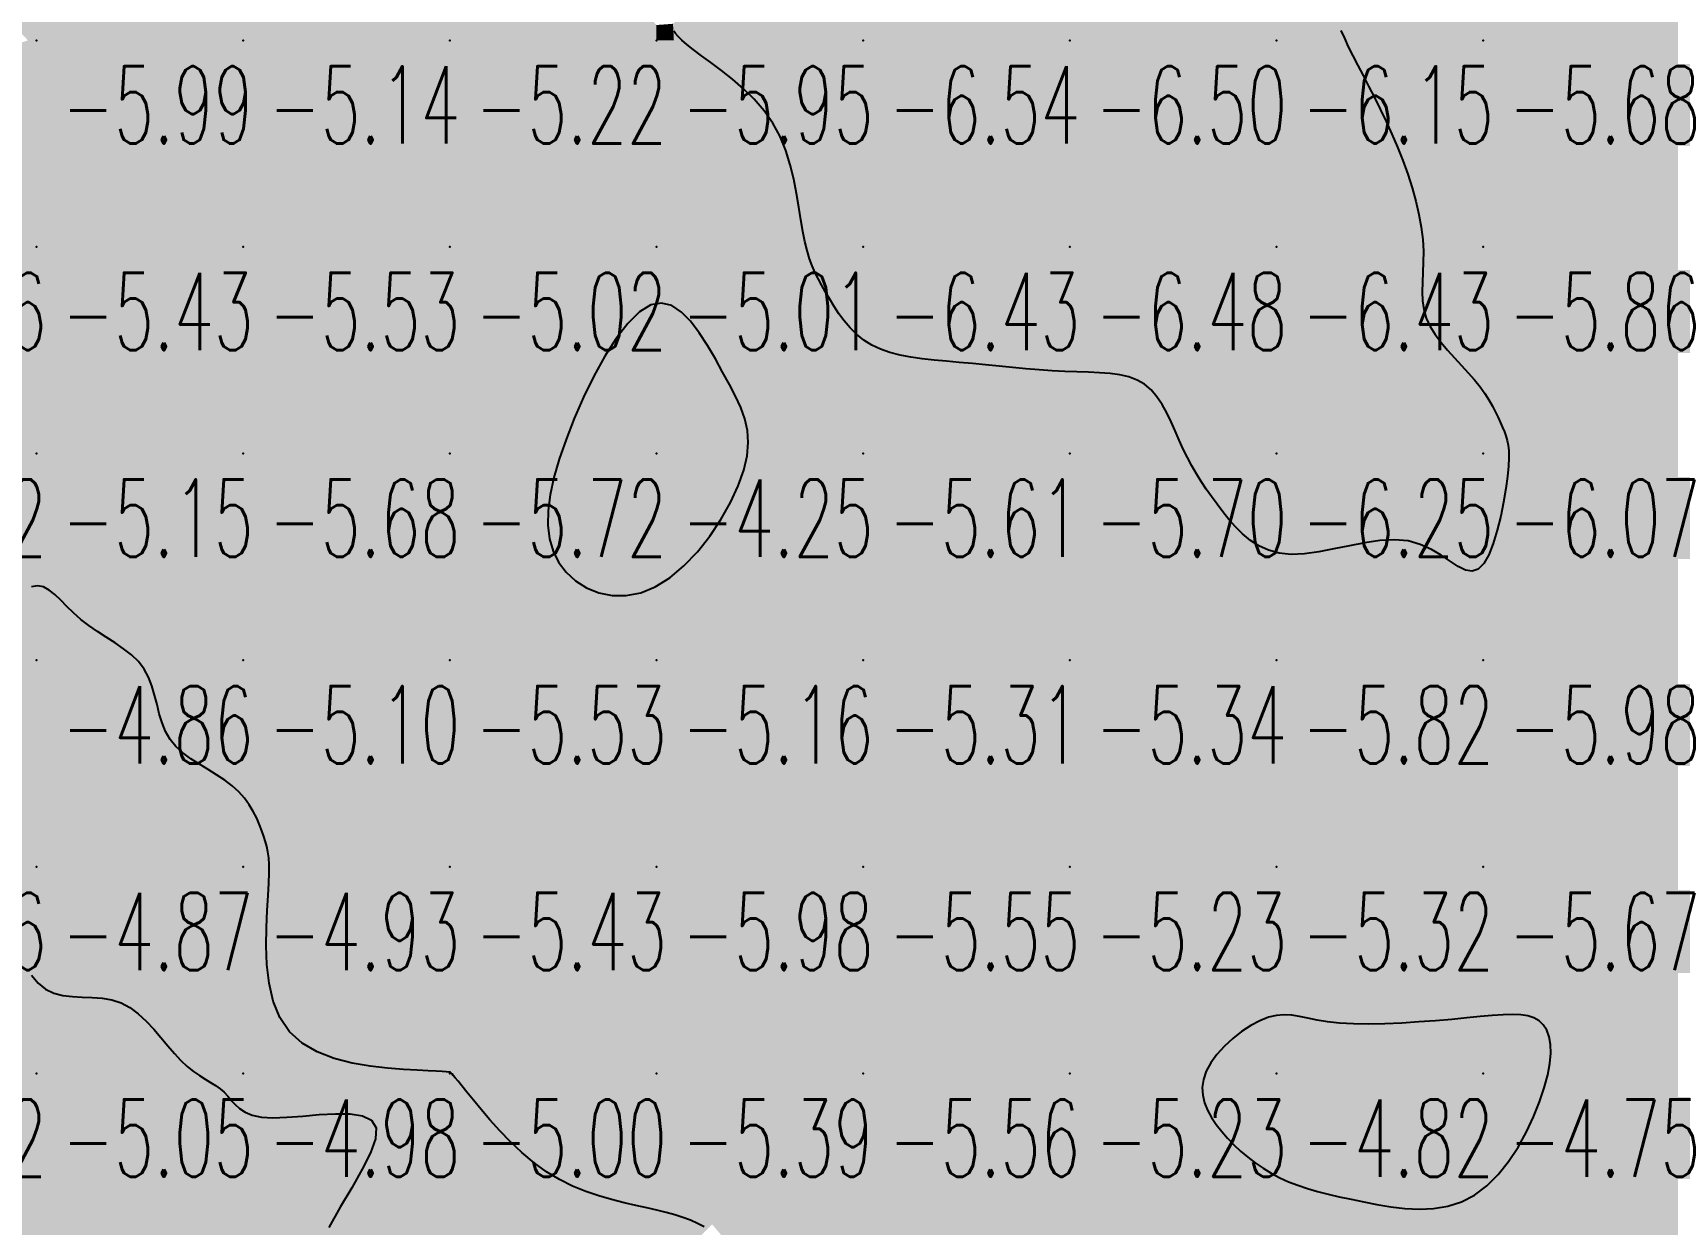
# Model space of a CAD drawing. Header units: millimetres. Extents: x 88261 to 90953, y 390274 to 392322.
# Drawn here: x 90190.1 to 90269.2, y 390659.9 to 390717.6 of the extents above; entities that cross this region are included whole.
import ezdxf
from ezdxf.enums import TextEntityAlignment as Align

# ---------------------------------------------------------------- set-up
doc = ezdxf.new("R2010")
doc.units = ezdxf.units.MM
doc.header["$LTSCALE"] = 25
for name, color, linetype in [('CN_03_00', 7, 'Continuous'), ('CN_04_00', 242, 'Continuous'), ('COTEAlt', 7, 'Continuous'), ('TN_COLORIAGE', 7, 'Continuous')]:
    doc.layers.add(name, color=color, linetype=linetype)
doc.styles.add('Simplex 1.0', font='Simplex.shx', dxfattribs={"width": 0.99, "height": 2.5})
doc.styles.get("Standard").update_dxf_attribs({"font": 'times.ttf'})

# ---------------------------------------------------------------- blocks, each defined once
blk = doc.blocks.new('COTE')
at = {"color": 0}
blk.add_point((0, 0), dxfattribs=at)
at = {"layer": 'COTEAlt'}
blk.add_attdef('ALT', text='', height=3.75, dxfattribs=at).set_placement((1.25, -1.25), align=Align.TOP_LEFT)

msp = doc.modelspace()

# ---------------------------------------------------------------- linework, layer by layer
at = {"layer": 'CN_03_00', "elevation": -6, "flags": 128}
msp.add_lwpolyline([(90253.366, 390717.72), (90253.535, 390717.339), (90253.724, 390716.931), (90253.94, 390716.494), (90254.179, 390716.029), (90254.436, 390715.536), (90254.707, 390715.018), (90254.988, 390714.474), (90255.272, 390713.906), (90255.557, 390713.315), (90255.836, 390712.701), (90256.105, 390712.066), (90256.36, 390711.417), (90256.596, 390710.76), (90256.808, 390710.102), (90256.991, 390709.45), (90257.142, 390708.811), (90257.256, 390708.192), (90257.327, 390707.6), (90257.354, 390707.04), (90257.35, 390706.51), (90257.329, 390706.008), (90257.306, 390705.53), (90257.296, 390705.074), (90257.313, 390704.635), (90257.373, 390704.212), (90257.491, 390703.8), (90257.676, 390703.397), (90257.92, 390703.002), (90258.209, 390702.616), (90258.528, 390702.239), (90258.864, 390701.87), (90259.202, 390701.509), (90259.529, 390701.156), (90259.831, 390700.812), (90260.097, 390700.476), (90260.327, 390700.15), (90260.526, 390699.836), (90260.698, 390699.535), (90260.845, 390699.25), (90260.973, 390698.982), (90261.084, 390698.732), (90261.184, 390698.504), (90261.273, 390698.294), (90261.351, 390698.092), (90261.415, 390697.88), (90261.463, 390697.644), (90261.49, 390697.366), (90261.495, 390697.033), (90261.474, 390696.627), (90261.425, 390696.133), (90261.346, 390695.545), (90261.236, 390694.89), (90261.098, 390694.205), (90260.931, 390693.528), (90260.738, 390692.896), (90260.519, 390692.345), (90260.275, 390691.914), (90260.008, 390691.639), (90259.717, 390691.545), (90259.398, 390691.604), (90259.046, 390691.779), (90258.656, 390692.03), (90258.223, 390692.317), (90257.742, 390692.603), (90257.206, 390692.847), (90256.612, 390693.01), (90255.958, 390693.065), (90255.256, 390693.028), (90254.524, 390692.924), (90253.776, 390692.782), (90253.03, 390692.627), (90252.302, 390692.488), (90251.608, 390692.389), (90250.966, 390692.359), (90250.386, 390692.418), (90249.867, 390692.559), (90249.402, 390692.77), (90248.984, 390693.038), (90248.607, 390693.35), (90248.264, 390693.694), (90247.948, 390694.057), (90247.652, 390694.427), (90247.371, 390694.793), (90247.103, 390695.156), (90246.848, 390695.519), (90246.605, 390695.886), (90246.373, 390696.261), (90246.151, 390696.646), (90245.939, 390697.045), (90245.736, 390697.461), (90245.54, 390697.896), (90245.346, 390698.34), (90245.148, 390698.783), (90244.938, 390699.214), (90244.712, 390699.621), (90244.462, 390699.994), (90244.181, 390700.321), (90243.864, 390700.592), (90243.506, 390700.799), (90243.107, 390700.949), (90242.67, 390701.051), (90242.198, 390701.116), (90241.693, 390701.155), (90241.158, 390701.177), (90240.595, 390701.193), (90240.007, 390701.213), (90239.397, 390701.245), (90238.769, 390701.289), (90238.128, 390701.341), (90237.479, 390701.4), (90236.827, 390701.464), (90236.177, 390701.528), (90235.533, 390701.592), (90234.9, 390701.652), (90234.284, 390701.708), (90233.687, 390701.764), (90233.112, 390701.828), (90232.562, 390701.905), (90232.039, 390702.003), (90231.547, 390702.129), (90231.089, 390702.288), (90230.667, 390702.487), (90230.283, 390702.732), (90229.935, 390703.015), (90229.621, 390703.328), (90229.336, 390703.663), (90229.078, 390704.011), (90228.844, 390704.364), (90228.63, 390704.714), (90228.435, 390705.051), (90228.254, 390705.371), (90228.087, 390705.682), (90227.932, 390705.995), (90227.79, 390706.322), (90227.66, 390706.673), (90227.54, 390707.062), (90227.43, 390707.498), (90227.33, 390707.993), (90227.236, 390708.554), (90227.139, 390709.172), (90227.029, 390709.831), (90226.893, 390710.516), (90226.722, 390711.214), (90226.503, 390711.909), (90226.227, 390712.587), (90225.881, 390713.233), (90225.46, 390713.834), (90224.979, 390714.39), (90224.461, 390714.9), (90223.924, 390715.366), (90223.392, 390715.787), (90222.884, 390716.164), (90222.421, 390716.497), (90222.025, 390716.788), (90221.712, 390717.037), (90221.473, 390717.247), (90221.297, 390717.422), (90221.171, 390717.566), (90221.084, 390717.681)], dxfattribs=at)
at = {"layer": 'CN_04_00', "elevation": -5, "flags": 128}
for points in [[(90224.637, 390697.135), (90224.689, 390697.769), (90224.647, 390698.359), (90224.523, 390698.92), (90224.33, 390699.467), (90224.079, 390700.017), (90223.782, 390700.583), (90223.452, 390701.183), (90223.098, 390701.821), (90222.722, 390702.469), (90222.323, 390703.089), (90221.901, 390703.643), (90221.456, 390704.092), (90220.986, 390704.399), (90220.491, 390704.525), (90219.971, 390704.432), (90219.426, 390704.096), (90218.867, 390703.543), (90218.306, 390702.814), (90217.754, 390701.948), (90217.224, 390700.986), (90216.726, 390699.968), (90216.273, 390698.934), (90215.876, 390697.923), (90215.547, 390696.97), (90215.29, 390696.08), (90215.11, 390695.251), (90215.012, 390694.482), (90214.998, 390693.773), (90215.075, 390693.121), (90215.245, 390692.525), (90215.513, 390691.984), (90215.881, 390691.499), (90216.338, 390691.082), (90216.87, 390690.747), (90217.464, 390690.507), (90218.107, 390690.378), (90218.785, 390690.372), (90219.485, 390690.504), (90220.192, 390690.787), (90220.895, 390691.229), (90221.577, 390691.807), (90222.227, 390692.491), (90222.829, 390693.25), (90223.369, 390694.055), (90223.834, 390694.875), (90224.209, 390695.681), (90224.48, 390696.441), (90224.637, 390697.135)], [(90255.111, 390660.904), (90255.779, 390660.793), (90256.466, 390660.712), (90257.16, 390660.678), (90257.853, 390660.708), (90258.535, 390660.819), (90259.197, 390661.027), (90259.829, 390661.349), (90260.423, 390661.797), (90260.974, 390662.351), (90261.479, 390662.988), (90261.935, 390663.682), (90262.34, 390664.41), (90262.688, 390665.146), (90262.978, 390665.867), (90263.207, 390666.547), (90263.371, 390667.167), (90263.473, 390667.723), (90263.516, 390668.217), (90263.504, 390668.649), (90263.438, 390669.021), (90263.322, 390669.334), (90263.158, 390669.589), (90262.951, 390669.788), (90262.702, 390669.932), (90262.407, 390670.026), (90262.063, 390670.079), (90261.665, 390670.095), (90261.209, 390670.081), (90260.691, 390670.044), (90260.107, 390669.991), (90259.452, 390669.928), (90258.727, 390669.86), (90257.947, 390669.794), (90257.135, 390669.733), (90256.31, 390669.682), (90255.493, 390669.646), (90254.706, 390669.629), (90253.968, 390669.637), (90253.301, 390669.673), (90252.719, 390669.739), (90252.212, 390669.825), (90251.765, 390669.916), (90251.362, 390669.998), (90250.986, 390670.057), (90250.622, 390670.08), (90250.253, 390670.052), (90249.865, 390669.959), (90249.446, 390669.792), (90249.006, 390669.557), (90248.563, 390669.265), (90248.132, 390668.929), (90247.729, 390668.558), (90247.369, 390668.164), (90247.07, 390667.758), (90246.846, 390667.352), (90246.71, 390666.955), (90246.658, 390666.567), (90246.679, 390666.189), (90246.767, 390665.821), (90246.911, 390665.462), (90247.103, 390665.111), (90247.334, 390664.769), (90247.596, 390664.434), (90247.88, 390664.107), (90248.186, 390663.789), (90248.511, 390663.483), (90248.855, 390663.19), (90249.218, 390662.913), (90249.598, 390662.655), (90249.994, 390662.415), (90250.406, 390662.198), (90250.834, 390662.004), (90251.279, 390661.831), (90251.744, 390661.675), (90252.232, 390661.532), (90252.746, 390661.4), (90253.288, 390661.274), (90253.862, 390661.151), (90254.469, 390661.028), (90255.111, 390660.904)]]:
    msp.add_lwpolyline(points, close=True, dxfattribs=at)
for points in [[(90222.562, 390659.812), (90222.235, 390659.988), (90221.892, 390660.141), (90221.529, 390660.278), (90221.142, 390660.401), (90220.724, 390660.517), (90220.272, 390660.628), (90219.781, 390660.739), (90219.248, 390660.855), (90218.679, 390660.984), (90218.081, 390661.134), (90217.463, 390661.313), (90216.831, 390661.529), (90216.194, 390661.79), (90215.558, 390662.104), (90214.933, 390662.48), (90214.325, 390662.921), (90213.74, 390663.412), (90213.185, 390663.934), (90212.667, 390664.468), (90212.191, 390664.993), (90211.764, 390665.492), (90211.391, 390665.944), (90211.08, 390666.33), (90210.834, 390666.636), (90210.647, 390666.867), (90210.511, 390667.034), (90210.417, 390667.149), (90210.358, 390667.22), (90210.323, 390667.26), (90210.306, 390667.278), (90210.297, 390667.287), (90210.288, 390667.293), (90210.26, 390667.301), (90210.195, 390667.31), (90210.075, 390667.321), (90209.882, 390667.335), (90209.596, 390667.352), (90209.2, 390667.374), (90208.674, 390667.4), (90208.011, 390667.435), (90207.239, 390667.492), (90206.397, 390667.588), (90205.523, 390667.742), (90204.657, 390667.969), (90203.836, 390668.286), (90203.101, 390668.712), (90202.489, 390669.263), (90202.029, 390669.946), (90201.709, 390670.738), (90201.506, 390671.604), (90201.398, 390672.51), (90201.363, 390673.421), (90201.376, 390674.304), (90201.418, 390675.125), (90201.463, 390675.85), (90201.495, 390676.454), (90201.509, 390676.948), (90201.506, 390677.351), (90201.487, 390677.683), (90201.452, 390677.965), (90201.401, 390678.217), (90201.335, 390678.457), (90201.254, 390678.707), (90201.159, 390678.981), (90201.045, 390679.278), (90200.908, 390679.592), (90200.743, 390679.914), (90200.547, 390680.239), (90200.315, 390680.561), (90200.043, 390680.873), (90199.726, 390681.168), (90199.364, 390681.442), (90198.967, 390681.701), (90198.551, 390681.954), (90198.132, 390682.208), (90197.723, 390682.472), (90197.34, 390682.754), (90196.999, 390683.063), (90196.713, 390683.407), (90196.493, 390683.791), (90196.326, 390684.207), (90196.195, 390684.646), (90196.083, 390685.097), (90195.97, 390685.55), (90195.841, 390685.994), (90195.677, 390686.418), (90195.461, 390686.813), (90195.18, 390687.172), (90194.843, 390687.498), (90194.463, 390687.799), (90194.054, 390688.084), (90193.63, 390688.36), (90193.204, 390688.636), (90192.789, 390688.917), (90192.4, 390689.214), (90192.045, 390689.528), (90191.722, 390689.846), (90191.423, 390690.149), (90191.139, 390690.419), (90190.862, 390690.637), (90190.587, 390690.785), (90190.303, 390690.844), (90190.005, 390690.795)], [(90190.006, 390671.996), (90190.33, 390671.619), (90190.692, 390671.327), (90191.094, 390671.133), (90191.528, 390671.02), (90191.988, 390670.963), (90192.463, 390670.937), (90192.945, 390670.918), (90193.426, 390670.882), (90193.897, 390670.804), (90194.349, 390670.66), (90194.776, 390670.432), (90195.179, 390670.133), (90195.561, 390669.779), (90195.923, 390669.391), (90196.269, 390668.987), (90196.602, 390668.585), (90196.923, 390668.205), (90197.237, 390667.864), (90197.545, 390667.578), (90197.845, 390667.339), (90198.134, 390667.138), (90198.41, 390666.965), (90198.67, 390666.808), (90198.912, 390666.657), (90199.133, 390666.503), (90199.33, 390666.334), (90199.505, 390666.144), (90199.674, 390665.94), (90199.857, 390665.735), (90200.074, 390665.54), (90200.346, 390665.367), (90200.692, 390665.228), (90201.133, 390665.133), (90201.689, 390665.096), (90202.367, 390665.12), (90203.131, 390665.181), (90203.93, 390665.25), (90204.712, 390665.294), (90205.429, 390665.283), (90206.031, 390665.187), (90206.466, 390664.973), (90206.684, 390664.612), (90206.654, 390664.082), (90206.411, 390663.403), (90206.01, 390662.604), (90205.504, 390661.714), (90204.947, 390660.763), (90204.393, 390659.78)]]:
    msp.add_lwpolyline(points, dxfattribs=at)
at = {"layer": 'TN_COLORIAGE', "color": 141}
for points in [[(90189.84, 390717.239, -5.775), (90185.126, 390722.116, -5.775), (90190.249, 390717.239, -5.775), (90190.249, 390727.239, -5.775)], [(90190.249, 390717.239, -5.665), (90200.249, 390717.239, -5.665), (90200.249, 390727.239, -5.665)], [(90190.249, 390727.239, -5.665), (90190.249, 390717.239, -5.665), (90200.249, 390727.239, -5.665)], [(90206.155, 390727.239, -5.138), (90208.128, 390725.119, -5.138), (90200.249, 390727.239, -5.138), (90200.249, 390717.239, -5.138)], [(90253.425, 390717.239, -5.535), (90252.703, 390719.694, -5.535), (90260.249, 390717.239, -5.535), (90260.249, 390727.239, -5.535)], [(90260.249, 390717.239, -5.459), (90270.249, 390717.239, -5.459), (90270.249, 390727.239, -5.459)], [(90260.249, 390727.239, -5.459), (90260.249, 390717.239, -5.459), (90270.249, 390727.239, -5.459)], [(90210.249, 390724.951, -5.138), (90208.128, 390725.119, -5.138), (90210.249, 390717.239, -5.138), (90200.249, 390717.239, -5.138)], [(90210.249, 390724.951, -5.218), (90215.831, 390722.822, -5.218), (90210.249, 390717.239, -5.218)], [(90220.249, 390717.98, -5.218), (90215.831, 390722.822, -5.218), (90220.249, 390717.239, -5.218), (90210.249, 390717.239, -5.218)], [(90221.091, 390717.239, -5.951), (90221.05, 390718.041, -5.951), (90220.249, 390717.239, -5.951)], [(90221.05, 390718.041, -5.951), (90220.249, 390717.98, -5.951), (90220.249, 390717.239, -5.951)], [(90180.249, 390707.239, -5.991), (90190.249, 390707.239, -5.991), (90190.249, 390717.239, -5.991)], [(90189.84, 390717.239, -5.561), (90180.249, 390713.961, -5.561), (90190.249, 390717.239, -5.561), (90180.249, 390707.239, -5.561)], [(90190.249, 390707.239, -5.138), (90200.249, 390707.239, -5.138), (90200.249, 390717.239, -5.138)], [(90190.249, 390717.239, -5.138), (90190.249, 390707.239, -5.138), (90200.249, 390717.239, -5.138)], [(90200.249, 390707.239, -5.218), (90210.249, 390707.239, -5.218), (90210.249, 390717.239, -5.218)], [(90200.249, 390717.239, -5.218), (90200.249, 390707.239, -5.218), (90210.249, 390717.239, -5.218)], [(90210.249, 390707.239, -5.951), (90220.249, 390707.239, -5.951), (90220.249, 390717.239, -5.951)], [(90210.249, 390717.239, -5.951), (90210.249, 390707.239, -5.951), (90220.249, 390717.239, -5.951)], [(90221.091, 390717.239, -5.005), (90226.738, 390713.729, -5.005), (90220.249, 390717.239, -5.005), (90220.249, 390707.239, -5.005)], [(90253.425, 390717.239, -5.675), (90255.941, 390712.932, -5.675), (90260.249, 390717.239, -5.675)], [(90257.825, 390707.239, -5.675), (90255.941, 390712.932, -5.675), (90260.249, 390707.239, -5.675), (90260.249, 390717.239, -5.675)], [(90260.249, 390707.239, -5.323), (90270.249, 390707.239, -5.323), (90270.249, 390717.239, -5.323)], [(90260.249, 390717.239, -5.323), (90260.249, 390707.239, -5.323), (90270.249, 390717.239, -5.323)], [(90227.24, 390707.239, -5.005), (90226.738, 390713.729, -5.005), (90220.249, 390707.239, -5.005)], [(90180.249, 390697.239, -5.426), (90190.249, 390697.239, -5.426), (90190.249, 390707.239, -5.426)], [(90180.249, 390707.239, -5.426), (90180.249, 390697.239, -5.426), (90190.249, 390707.239, -5.426)], [(90190.249, 390697.239, -5.525), (90200.249, 390697.239, -5.525), (90200.249, 390707.239, -5.525)], [(90190.249, 390707.239, -5.525), (90190.249, 390697.239, -5.525), (90200.249, 390707.239, -5.525)], [(90200.249, 390697.239, -5.017), (90210.249, 390697.239, -5.017), (90210.249, 390707.239, -5.017)], [(90200.249, 390707.239, -5.017), (90200.249, 390697.239, -5.017), (90210.249, 390707.239, -5.017)], [(90210.249, 390697.239, -5), (90215.147, 390697.239, -5), (90220.249, 390707.239, -5), (90220.249, 390707.171, -5)], [(90210.249, 390707.239, -5.005), (90210.249, 390697.239, -5.005), (90220.249, 390707.239, -5.005)], [(90227.24, 390707.239, -5), (90228.28, 390705.27, -5), (90220.249, 390707.239, -5), (90223.681, 390700.672, -5)], [(90223.681, 390700.672, -5.005), (90220.249, 390707.171, -5.005), (90220.249, 390707.239, -5.005)], [(90260.249, 390700.724, -5.863), (90256.718, 390703.709, -5.863), (90260.249, 390707.239, -5.863)], [(90256.718, 390703.709, -5.863), (90257.825, 390707.239, -5.863), (90260.249, 390707.239, -5.863)], [(90260.249, 390700.724, -5.357), (90261.274, 390698.264, -5.357), (90260.249, 390707.239, -5.357), (90270.249, 390707.239, -5.357)], [(90261.757, 390697.239, -5.357), (90261.274, 390698.264, -5.357), (90270.249, 390697.239, -5.357), (90270.249, 390707.239, -5.357)], [(90230.249, 390701.984, -5), (90228.28, 390705.27, -5), (90230.249, 390697.239, -5), (90223.681, 390700.672, -5)], [(90230.249, 390701.984, -5.613), (90234.726, 390701.717, -5.613), (90230.249, 390697.239, -5.613)], [(90240.249, 390701.062, -5.613), (90234.726, 390701.717, -5.613), (90240.249, 390697.239, -5.613), (90230.249, 390697.239, -5.613)], [(90245.647, 390697.239, -5.705), (90244.323, 390701.313, -5.705), (90240.249, 390697.239, -5.705)], [(90244.323, 390701.313, -5.705), (90240.249, 390701.062, -5.705), (90240.249, 390697.239, -5.705)], [(90223.681, 390700.672, -5.613), (90225.737, 390697.239, -5.613), (90230.249, 390697.239, -5.613)], [(90180.249, 390687.239, -5), (90187.05, 390687.239, -5), (90190.249, 390697.239, -5), (90190.249, 390692.139, -5)], [(90180.249, 390697.239, -5.15), (90180.249, 390687.239, -5.15), (90190.249, 390697.239, -5.15)], [(90200.249, 390697.239, -5), (90191.986, 390688.976, -5), (90190.249, 390697.239, -5), (90190.249, 390692.139, -5)], [(90200.249, 390697.239, -5), (90191.986, 390688.976, -5), (90200.249, 390687.239, -5), (90196.206, 390687.239, -5)], [(90200.249, 390687.239, -5.717), (90210.249, 390687.239, -5.717), (90210.249, 390697.239, -5.717)], [(90200.249, 390697.239, -5.717), (90200.249, 390687.239, -5.717), (90210.249, 390697.239, -5.717)], [(90210.249, 390697.239, -5), (90215.147, 390697.239, -5), (90210.249, 390687.239, -5), (90214.421, 390691.411, -5)], [(90220.249, 390687.239, -5.613), (90230.249, 390687.239, -5.613), (90230.249, 390697.239, -5.613)], [(90230.249, 390697.239, -5), (90225.737, 390697.239, -5), (90220.249, 390687.239, -5), (90220.249, 390689.018, -5)], [(90230.249, 390687.239, -5.705), (90240.249, 390687.239, -5.705), (90240.249, 390697.239, -5.705)], [(90230.249, 390697.239, -5.705), (90230.249, 390687.239, -5.705), (90240.249, 390697.239, -5.705)], [(90245.647, 390697.239, -5.335), (90247.504, 390694.494, -5.335), (90240.249, 390697.239, -5.335), (90240.249, 390687.239, -5.335)], [(90260.249, 390687.239, -5.586), (90270.249, 390687.239, -5.586), (90270.249, 390697.239, -5.586)], [(90260.249, 390689.578, -5.586), (90261.757, 390697.239, -5.586), (90260.249, 390687.239, -5.586), (90270.249, 390697.239, -5.586)], [(90250.249, 390691.344, -5.335), (90247.504, 390694.494, -5.335), (90250.249, 390687.239, -5.335), (90240.249, 390687.239, -5.335)], [(90260.249, 390689.578, -5.825), (90257.294, 390694.285, -5.825), (90260.249, 390687.239, -5.825), (90250.249, 390687.239, -5.825)], [(90257.294, 390694.285, -5.825), (90250.249, 390691.344, -5.825), (90250.249, 390687.239, -5.825)], [(90210.249, 390687.239, -5), (90214.421, 390691.411, -5), (90220.249, 390687.239, -5), (90220.249, 390689.018, -5)], [(90195.956, 390682.947, -5.097), (90200.249, 390681.416, -5.097), (90200.249, 390687.239, -5.097)], [(90196.206, 390687.239, -5.097), (90195.956, 390682.947, -5.097), (90200.249, 390687.239, -5.097)], [(90210.249, 390687.239, -5), (90201.406, 390678.397, -5), (90200.249, 390687.239, -5), (90200.249, 390681.416, -5)], [(90210.249, 390687.239, -5), (90201.406, 390678.397, -5), (90210.249, 390677.239, -5), (90201.654, 390677.239, -5)], [(90210.249, 390677.239, -5.161), (90220.249, 390677.239, -5.161), (90220.249, 390687.239, -5.161)], [(90210.249, 390687.239, -5.161), (90210.249, 390677.239, -5.161), (90220.249, 390687.239, -5.161)], [(90220.249, 390677.239, -5.307), (90230.249, 390677.239, -5.307), (90230.249, 390687.239, -5.307)], [(90220.249, 390687.239, -5.307), (90220.249, 390677.239, -5.307), (90230.249, 390687.239, -5.307)], [(90230.249, 390677.239, -5.335), (90240.249, 390677.239, -5.335), (90240.249, 390687.239, -5.335)], [(90230.249, 390687.239, -5.335), (90230.249, 390677.239, -5.335), (90240.249, 390687.239, -5.335)], [(90240.249, 390677.239, -5.825), (90250.249, 390677.239, -5.825), (90250.249, 390687.239, -5.825)], [(90240.249, 390687.239, -5.825), (90240.249, 390677.239, -5.825), (90250.249, 390687.239, -5.825)], [(90250.249, 390677.239, -5.978), (90260.249, 390677.239, -5.978), (90260.249, 390687.239, -5.978)], [(90250.249, 390687.239, -5.978), (90250.249, 390677.239, -5.978), (90260.249, 390687.239, -5.978)], [(90260.249, 390677.239, -5.571), (90270.249, 390677.239, -5.571), (90270.249, 390687.239, -5.571)], [(90260.249, 390687.239, -5.571), (90260.249, 390677.239, -5.571), (90270.249, 390687.239, -5.571)], [(90200.758, 390667.748, -5.428), (90210.249, 390667.342, -5.428), (90210.249, 390677.239, -5.428)], [(90201.654, 390677.239, -5.428), (90200.758, 390667.748, -5.428), (90210.249, 390677.239, -5.428)], [(90220.249, 390677.239, -5), (90210.294, 390667.285, -5), (90210.249, 390677.239, -5), (90210.249, 390667.342, -5)], [(90220.249, 390677.239, -5), (90210.294, 390667.285, -5), (90220.249, 390667.239, -5), (90210.36, 390667.239, -5)], [(90220.249, 390667.239, -5.551), (90230.249, 390667.239, -5.551), (90230.249, 390677.239, -5.551)], [(90220.249, 390677.239, -5.551), (90220.249, 390667.239, -5.551), (90230.249, 390677.239, -5.551)], [(90230.249, 390667.239, -5.229), (90240.249, 390667.239, -5.229), (90240.249, 390677.239, -5.229)], [(90230.249, 390677.239, -5.229), (90230.249, 390667.239, -5.229), (90240.249, 390677.239, -5.229)], [(90250.249, 390677.239, -5), (90250.249, 390670.8, -5), (90240.249, 390667.239, -5), (90245.866, 390667.239, -5)], [(90240.249, 390677.239, -5.318), (90240.249, 390667.239, -5.318), (90250.249, 390677.239, -5.318)], [(90260.249, 390677.239, -5), (90252.327, 390669.318, -5), (90250.249, 390677.239, -5), (90250.249, 390670.8, -5)], [(90260.249, 390669.967, -5.669), (90252.327, 390669.318, -5.669), (90260.249, 390677.239, -5.669)], [(90260.249, 390677.239, -5), (90260.249, 390669.967, -5), (90270.249, 390677.239, -5), (90263.39, 390670.38, -5)], [(90270.249, 390677.239, -5), (90263.39, 390670.38, -5), (90270.249, 390667.239, -5), (90263.9, 390667.239, -5)], [(90180.249, 390667.239, -5), (90188.518, 390675.508, -5), (90190.249, 390667.239, -5), (90190.249, 390670.207, -5)], [(90194.638, 390671.629, -5.055), (90197.294, 390667.239, -5.055), (90190.249, 390667.239, -5.055)], [(90190.249, 390670.207, -5.055), (90194.638, 390671.629, -5.055), (90190.249, 390667.239, -5.055)], [(90180.249, 390657.239, -5.055), (90190.249, 390657.239, -5.055), (90190.249, 390667.239, -5.055)], [(90180.249, 390667.239, -5.055), (90180.249, 390657.239, -5.055), (90190.249, 390667.239, -5.055)], [(90190.249, 390657.239, -5), (90199.609, 390666.6, -5), (90190.249, 390667.239, -5), (90197.294, 390667.239, -5)], [(90214.747, 390661.738, -5.393), (90210.36, 390667.239, -5.393), (90220.249, 390667.239, -5.393)], [(90214.747, 390661.738, -5.393), (90220.249, 390660.69, -5.393), (90220.249, 390667.239, -5.393)], [(90230.249, 390667.239, -5), (90222.944, 390659.934, -5), (90220.249, 390667.239, -5), (90220.249, 390660.69, -5)], [(90230.249, 390667.239, -5), (90222.944, 390659.934, -5), (90230.249, 390657.239, -5), (90225.242, 390657.239, -5)], [(90230.249, 390657.239, -5.225), (90240.249, 390657.239, -5.225), (90240.249, 390667.239, -5.225)], [(90230.249, 390667.239, -5.225), (90230.249, 390657.239, -5.225), (90240.249, 390667.239, -5.225)], [(90240.249, 390657.239, -5), (90247.365, 390664.355, -5), (90240.249, 390667.239, -5), (90245.866, 390667.239, -5)], [(90270.249, 390667.239, -5), (90270.249, 390659.116, -5), (90260.249, 390657.239, -5), (90265.053, 390657.239, -5)], [(90270.249, 390667.239, -5), (90263.9, 390667.239, -5), (90260.249, 390657.239, -5), (90260.249, 390659.947, -5)], [(90190.249, 390657.239, -5), (90199.609, 390666.6, -5), (90200.249, 390657.239, -5), (90200.249, 390664.365, -5)], [(90201.752, 390657.239, -5.057), (90209.526, 390666.517, -5.057), (90200.249, 390657.239, -5.057)], [(90200.249, 390664.365, -5.057), (90209.526, 390666.517, -5.057), (90200.249, 390657.239, -5.057)], [(90240.249, 390657.239, -5), (90247.365, 390664.355, -5), (90250.249, 390657.239, -5), (90250.249, 390661.941, -5)], [(90254.079, 390661.069, -5.156), (90250.249, 390661.941, -5.156), (90250.249, 390657.239, -5.156)], [(90250.249, 390657.239, -5), (90254.079, 390661.069, -5), (90260.249, 390657.239, -5), (90260.249, 390659.947, -5)]]:
    msp.add_solid(points, dxfattribs=at)
at = {"layer": 'TN_COLORIAGE', "color": 151}
for points in [[(90230.249, 390727.239, -6), (90221.05, 390718.041, -6), (90230.249, 390717.239, -6), (90221.091, 390717.239, -6)], [(90230.249, 390717.239, -6.188), (90240.249, 390717.239, -6.188), (90240.249, 390727.239, -6.188)], [(90230.249, 390727.239, -6.188), (90230.249, 390717.239, -6.188), (90240.249, 390727.239, -6.188)], [(90240.249, 390717.239, -6), (90246.898, 390723.889, -6), (90240.249, 390727.239, -6), (90244.507, 390727.239, -6)], [(90240.249, 390717.239, -6), (90246.898, 390723.889, -6), (90250.249, 390717.239, -6), (90250.249, 390720.977, -6)], [(90252.703, 390719.694, -6.151), (90250.249, 390720.977, -6.151), (90250.249, 390717.239, -6.151)], [(90252.703, 390719.694, -6.151), (90253.425, 390717.239, -6.151), (90250.249, 390717.239, -6.151)], [(90226.738, 390713.729, -6.538), (90221.091, 390717.239, -6.538), (90230.249, 390717.239, -6.538)], [(90230.249, 390717.239, -6), (90226.738, 390713.729, -6), (90230.249, 390707.239, -6), (90227.24, 390707.239, -6)], [(90230.249, 390707.239, -6.503), (90240.249, 390707.239, -6.503), (90240.249, 390717.239, -6.503)], [(90230.249, 390717.239, -6.503), (90230.249, 390707.239, -6.503), (90240.249, 390717.239, -6.503)], [(90240.249, 390707.239, -6.151), (90250.249, 390707.239, -6.151), (90250.249, 390717.239, -6.151)], [(90240.249, 390717.239, -6.151), (90240.249, 390707.239, -6.151), (90250.249, 390717.239, -6.151)], [(90250.249, 390707.239, -6), (90255.941, 390712.932, -6), (90250.249, 390717.239, -6), (90253.425, 390717.239, -6)], [(90255.941, 390712.932, -6.429), (90257.825, 390707.239, -6.429), (90250.249, 390707.239, -6.429)], [(90228.28, 390705.27, -6.428), (90227.24, 390707.239, -6.428), (90230.249, 390707.239, -6.428)], [(90228.28, 390705.27, -6.428), (90230.249, 390701.984, -6.428), (90230.249, 390707.239, -6.428)], [(90240.249, 390707.239, -6), (90234.726, 390701.717, -6), (90230.249, 390707.239, -6), (90230.249, 390701.984, -6)], [(90234.726, 390701.717, -6.477), (90240.249, 390701.062, -6.477), (90240.249, 390707.239, -6.477)], [(90240.249, 390707.239, -6), (90240.249, 390701.062, -6), (90250.249, 390707.239, -6), (90244.323, 390701.313, -6)], [(90250.249, 390707.239, -6), (90244.323, 390701.313, -6), (90250.249, 390697.239, -6), (90245.647, 390697.239, -6)], [(90250.249, 390707.239, -6), (90257.825, 390707.239, -6), (90250.249, 390697.239, -6), (90256.718, 390703.709, -6)], [(90250.249, 390697.239, -6), (90256.718, 390703.709, -6), (90260.249, 390697.239, -6), (90260.249, 390700.724, -6)], [(90261.274, 390698.264, -6.073), (90260.249, 390700.724, -6.073), (90260.249, 390697.239, -6.073)], [(90261.274, 390698.264, -6.073), (90261.757, 390697.239, -6.073), (90260.249, 390697.239, -6.073)], [(90247.504, 390694.494, -6.252), (90245.647, 390697.239, -6.252), (90250.249, 390697.239, -6.252)], [(90247.504, 390694.494, -6.252), (90250.249, 390691.344, -6.252), (90250.249, 390697.239, -6.252)], [(90250.249, 390697.239, -6), (90250.249, 390691.344, -6), (90260.249, 390697.239, -6), (90257.294, 390694.285, -6)], [(90257.294, 390694.285, -6.073), (90260.249, 390689.578, -6.073), (90260.249, 390697.239, -6.073)], [(90261.757, 390697.239, -6.073), (90260.249, 390689.578, -6.073), (90260.249, 390697.239, -6.073)]]:
    msp.add_solid(points, dxfattribs=at)
at = {"layer": 'TN_COLORIAGE', "color": 131}
for points in [[(90220.249, 390707.171, -4.254), (90215.147, 390697.239, -4.254), (90220.249, 390697.239, -4.254)], [(90220.249, 390707.171, -4.254), (90223.681, 390700.672, -4.254), (90220.249, 390697.239, -4.254)], [(90225.737, 390697.239, -4.254), (90223.681, 390700.672, -4.254), (90220.249, 390697.239, -4.254)], [(90220.249, 390689.018, -4.254), (90214.421, 390691.411, -4.254), (90220.249, 390697.239, -4.254)], [(90214.421, 390691.411, -4.254), (90215.147, 390697.239, -4.254), (90220.249, 390697.239, -4.254)], [(90220.249, 390689.018, -4.254), (90225.737, 390697.239, -4.254), (90220.249, 390697.239, -4.254)], [(90190.249, 390692.139, -4.856), (90187.05, 390687.239, -4.856), (90190.249, 390687.239, -4.856)], [(90190.249, 390692.139, -4.856), (90191.986, 390688.976, -4.856), (90190.249, 390687.239, -4.856)], [(90196.206, 390687.239, -4.856), (90191.986, 390688.976, -4.856), (90190.249, 390687.239, -4.856)], [(90187.05, 390687.239, -4.856), (90187.849, 390684.84, -4.856), (90190.249, 390687.239, -4.856)], [(90188.032, 390677.239, -4.856), (90187.849, 390684.84, -4.856), (90190.249, 390677.239, -4.856), (90190.249, 390687.239, -4.856)], [(90195.956, 390682.947, -4.856), (90196.206, 390687.239, -4.856), (90190.249, 390677.239, -4.856), (90190.249, 390687.239, -4.856)], [(90200.249, 390681.416, -4.87), (90195.956, 390682.947, -4.87), (90200.249, 390677.239, -4.87), (90190.249, 390677.239, -4.87)], [(90200.249, 390681.416, -4.93), (90201.406, 390678.397, -4.93), (90200.249, 390677.239, -4.93)], [(90201.654, 390677.239, -4.93), (90201.406, 390678.397, -4.93), (90200.249, 390677.239, -4.93)], [(90188.032, 390677.239, -4.87), (90188.518, 390675.508, -4.87), (90190.249, 390677.239, -4.87)], [(90190.249, 390670.207, -4.87), (90188.518, 390675.508, -4.87), (90190.249, 390677.239, -4.87)], [(90194.638, 390671.629, -4.87), (90190.249, 390670.207, -4.87), (90200.249, 390677.239, -4.87), (90190.249, 390677.239, -4.87)], [(90197.294, 390667.239, -4.93), (90194.638, 390671.629, -4.93), (90200.249, 390667.239, -4.93), (90200.249, 390677.239, -4.93)], [(90200.758, 390667.748, -4.93), (90201.654, 390677.239, -4.93), (90200.249, 390667.239, -4.93), (90200.249, 390677.239, -4.93)], [(90245.866, 390667.239, -4.824), (90250.249, 390670.8, -4.824), (90250.249, 390667.239, -4.824)], [(90250.249, 390670.8, -4.824), (90252.327, 390669.318, -4.824), (90250.249, 390667.239, -4.824)], [(90263.9, 390667.239, -4.749), (90263.39, 390670.38, -4.749), (90260.249, 390667.239, -4.749)], [(90263.39, 390670.38, -4.749), (90260.249, 390669.967, -4.749), (90260.249, 390667.239, -4.749)], [(90252.327, 390669.318, -4.749), (90260.249, 390669.967, -4.749), (90250.249, 390667.239, -4.749), (90260.249, 390667.239, -4.749)], [(90210.249, 390667.342, -4.977), (90200.758, 390667.748, -4.977), (90210.249, 390667.239, -4.977), (90200.249, 390667.239, -4.977)], [(90197.294, 390667.239, -4.977), (90199.609, 390666.6, -4.977), (90200.249, 390667.239, -4.977)], [(90200.249, 390664.365, -4.977), (90199.609, 390666.6, -4.977), (90200.249, 390667.239, -4.977)], [(90209.526, 390666.517, -4.977), (90200.249, 390664.365, -4.977), (90210.249, 390667.239, -4.977), (90200.249, 390667.239, -4.977)], [(90209.526, 390666.517, -4.679), (90201.752, 390657.239, -4.679), (90210.249, 390667.239, -4.679), (90210.249, 390657.239, -4.679)], [(90210.249, 390667.342, -4.996), (90210.294, 390667.285, -4.996), (90210.249, 390667.239, -4.996)], [(90210.36, 390667.239, -4.996), (90210.294, 390667.285, -4.996), (90210.249, 390667.239, -4.996)], [(90210.36, 390667.239, -4.679), (90214.747, 390661.738, -4.679), (90210.249, 390667.239, -4.679), (90210.249, 390657.239, -4.679)], [(90245.866, 390667.239, -4.824), (90247.365, 390664.355, -4.824), (90250.249, 390667.239, -4.824)], [(90250.249, 390661.941, -4.824), (90247.365, 390664.355, -4.824), (90250.249, 390667.239, -4.824)], [(90250.249, 390661.941, -4.749), (90254.079, 390661.069, -4.749), (90250.249, 390667.239, -4.749), (90260.249, 390667.239, -4.749)], [(90260.249, 390659.947, -4.749), (90254.079, 390661.069, -4.749), (90260.249, 390667.239, -4.749)], [(90260.249, 390659.947, -4.749), (90263.9, 390667.239, -4.749), (90260.249, 390667.239, -4.749)], [(90220.249, 390660.69, -4.679), (90214.747, 390661.738, -4.679), (90220.249, 390657.239, -4.679), (90210.249, 390657.239, -4.679)], [(90220.249, 390660.69, -4.793), (90222.944, 390659.934, -4.793), (90220.249, 390657.239, -4.793)]]:
    msp.add_solid(points, dxfattribs=at)

# ---------------------------------------------------------------- block references
at = {"layer": 'COTEAlt'}
ref = msp.add_blockref('COTE', (90190.249, 390717.239), dxfattribs=at)
ref.add_attrib('ALT', '-5.99', dxfattribs={"height": 3.75, "style": 'Simplex 1.0', "width": 0.6}).set_placement((90191.499, 390715.989), align=Align.TOP_LEFT)
ref = msp.add_blockref('COTE', (90200.249, 390717.239), dxfattribs=at)
ref.add_attrib('ALT', '-5.14', dxfattribs={"height": 3.75, "style": 'Simplex 1.0', "width": 0.6}).set_placement((90201.499, 390715.989), align=Align.TOP_LEFT)
ref = msp.add_blockref('COTE', (90210.249, 390717.239), dxfattribs=at)
ref.add_attrib('ALT', '-5.22', dxfattribs={"height": 3.75, "style": 'Simplex 1.0', "width": 0.6}).set_placement((90211.499, 390715.989), align=Align.TOP_LEFT)
ref = msp.add_blockref('COTE', (90220.249, 390717.239), dxfattribs=at)
ref.add_attrib('ALT', '-5.95', dxfattribs={"height": 3.75, "style": 'Simplex 1.0', "width": 0.6}).set_placement((90221.499, 390715.989), align=Align.TOP_LEFT)
ref = msp.add_blockref('COTE', (90230.249, 390717.239), dxfattribs=at)
ref.add_attrib('ALT', '-6.54', dxfattribs={"height": 3.75, "style": 'Simplex 1.0', "width": 0.6}).set_placement((90231.499, 390715.989), align=Align.TOP_LEFT)
ref = msp.add_blockref('COTE', (90240.249, 390717.239), dxfattribs=at)
ref.add_attrib('ALT', '-6.50', dxfattribs={"height": 3.75, "style": 'Simplex 1.0', "width": 0.6}).set_placement((90241.499, 390715.989), align=Align.TOP_LEFT)
ref = msp.add_blockref('COTE', (90250.249, 390717.239), dxfattribs=at)
ref.add_attrib('ALT', '-6.15', dxfattribs={"height": 3.75, "style": 'Simplex 1.0', "width": 0.6}).set_placement((90251.499, 390715.989), align=Align.TOP_LEFT)
ref = msp.add_blockref('COTE', (90260.249, 390717.239), dxfattribs=at)
ref.add_attrib('ALT', '-5.68', dxfattribs={"height": 3.75, "style": 'Simplex 1.0', "width": 0.6}).set_placement((90261.499, 390715.989), align=Align.TOP_LEFT)
ref = msp.add_blockref('COTE', (90180.249, 390707.239), dxfattribs=at)
ref.add_attrib('ALT', '-5.56', dxfattribs={"height": 3.75, "style": 'Simplex 1.0', "width": 0.6}).set_placement((90181.499, 390705.989), align=Align.TOP_LEFT)
ref = msp.add_blockref('COTE', (90190.249, 390707.239), dxfattribs=at)
ref.add_attrib('ALT', '-5.43', dxfattribs={"height": 3.75, "style": 'Simplex 1.0', "width": 0.6}).set_placement((90191.499, 390705.989), align=Align.TOP_LEFT)
ref = msp.add_blockref('COTE', (90200.249, 390707.239), dxfattribs=at)
ref.add_attrib('ALT', '-5.53', dxfattribs={"height": 3.75, "style": 'Simplex 1.0', "width": 0.6}).set_placement((90201.499, 390705.989), align=Align.TOP_LEFT)
ref = msp.add_blockref('COTE', (90210.249, 390707.239), dxfattribs=at)
ref.add_attrib('ALT', '-5.02', dxfattribs={"height": 3.75, "style": 'Simplex 1.0', "width": 0.6}).set_placement((90211.499, 390705.989), align=Align.TOP_LEFT)
ref = msp.add_blockref('COTE', (90220.249, 390707.239), dxfattribs=at)
ref.add_attrib('ALT', '-5.01', dxfattribs={"height": 3.75, "style": 'Simplex 1.0', "width": 0.6}).set_placement((90221.499, 390705.989), align=Align.TOP_LEFT)
ref = msp.add_blockref('COTE', (90230.249, 390707.239), dxfattribs=at)
ref.add_attrib('ALT', '-6.43', dxfattribs={"height": 3.75, "style": 'Simplex 1.0', "width": 0.6}).set_placement((90231.499, 390705.989), align=Align.TOP_LEFT)
ref = msp.add_blockref('COTE', (90240.249, 390707.239), dxfattribs=at)
ref.add_attrib('ALT', '-6.48', dxfattribs={"height": 3.75, "style": 'Simplex 1.0', "width": 0.6}).set_placement((90241.499, 390705.989), align=Align.TOP_LEFT)
ref = msp.add_blockref('COTE', (90250.249, 390707.239), dxfattribs=at)
ref.add_attrib('ALT', '-6.43', dxfattribs={"height": 3.75, "style": 'Simplex 1.0', "width": 0.6}).set_placement((90251.499, 390705.989), align=Align.TOP_LEFT)
ref = msp.add_blockref('COTE', (90260.249, 390707.239), dxfattribs=at)
ref.add_attrib('ALT', '-5.86', dxfattribs={"height": 3.75, "style": 'Simplex 1.0', "width": 0.6}).set_placement((90261.499, 390705.989), align=Align.TOP_LEFT)
ref = msp.add_blockref('COTE', (90180.249, 390697.239), dxfattribs=at)
ref.add_attrib('ALT', '-5.22', dxfattribs={"height": 3.75, "style": 'Simplex 1.0', "width": 0.6}).set_placement((90181.499, 390695.989), align=Align.TOP_LEFT)
ref = msp.add_blockref('COTE', (90190.249, 390697.239), dxfattribs=at)
ref.add_attrib('ALT', '-5.15', dxfattribs={"height": 3.75, "style": 'Simplex 1.0', "width": 0.6}).set_placement((90191.499, 390695.989), align=Align.TOP_LEFT)
ref = msp.add_blockref('COTE', (90200.249, 390697.239), dxfattribs=at)
ref.add_attrib('ALT', '-5.68', dxfattribs={"height": 3.75, "style": 'Simplex 1.0', "width": 0.6}).set_placement((90201.499, 390695.989), align=Align.TOP_LEFT)
ref = msp.add_blockref('COTE', (90210.249, 390697.239), dxfattribs=at)
ref.add_attrib('ALT', '-5.72', dxfattribs={"height": 3.75, "style": 'Simplex 1.0', "width": 0.6}).set_placement((90211.499, 390695.989), align=Align.TOP_LEFT)
ref = msp.add_blockref('COTE', (90220.249, 390697.239), dxfattribs=at)
ref.add_attrib('ALT', '-4.25', dxfattribs={"height": 3.75, "style": 'Simplex 1.0', "width": 0.6}).set_placement((90221.499, 390695.989), align=Align.TOP_LEFT)
ref = msp.add_blockref('COTE', (90230.249, 390697.239), dxfattribs=at)
ref.add_attrib('ALT', '-5.61', dxfattribs={"height": 3.75, "style": 'Simplex 1.0', "width": 0.6}).set_placement((90231.499, 390695.989), align=Align.TOP_LEFT)
ref = msp.add_blockref('COTE', (90240.249, 390697.239), dxfattribs=at)
ref.add_attrib('ALT', '-5.70', dxfattribs={"height": 3.75, "style": 'Simplex 1.0', "width": 0.6}).set_placement((90241.499, 390695.989), align=Align.TOP_LEFT)
ref = msp.add_blockref('COTE', (90250.249, 390697.239), dxfattribs=at)
ref.add_attrib('ALT', '-6.25', dxfattribs={"height": 3.75, "style": 'Simplex 1.0', "width": 0.6}).set_placement((90251.499, 390695.989), align=Align.TOP_LEFT)
ref = msp.add_blockref('COTE', (90260.249, 390697.239), dxfattribs=at)
ref.add_attrib('ALT', '-6.07', dxfattribs={"height": 3.75, "style": 'Simplex 1.0', "width": 0.6}).set_placement((90261.499, 390695.989), align=Align.TOP_LEFT)
ref = msp.add_blockref('COTE', (90190.249, 390687.239), dxfattribs=at)
ref.add_attrib('ALT', '-4.86', dxfattribs={"height": 3.75, "style": 'Simplex 1.0', "width": 0.6}).set_placement((90191.499, 390685.989), align=Align.TOP_LEFT)
ref = msp.add_blockref('COTE', (90200.249, 390687.239), dxfattribs=at)
ref.add_attrib('ALT', '-5.10', dxfattribs={"height": 3.75, "style": 'Simplex 1.0', "width": 0.6}).set_placement((90201.499, 390685.989), align=Align.TOP_LEFT)
ref = msp.add_blockref('COTE', (90210.249, 390687.239), dxfattribs=at)
ref.add_attrib('ALT', '-5.53', dxfattribs={"height": 3.75, "style": 'Simplex 1.0', "width": 0.6}).set_placement((90211.499, 390685.989), align=Align.TOP_LEFT)
ref = msp.add_blockref('COTE', (90220.249, 390687.239), dxfattribs=at)
ref.add_attrib('ALT', '-5.16', dxfattribs={"height": 3.75, "style": 'Simplex 1.0', "width": 0.6}).set_placement((90221.499, 390685.989), align=Align.TOP_LEFT)
ref = msp.add_blockref('COTE', (90230.249, 390687.239), dxfattribs=at)
ref.add_attrib('ALT', '-5.31', dxfattribs={"height": 3.75, "style": 'Simplex 1.0', "width": 0.6}).set_placement((90231.499, 390685.989), align=Align.TOP_LEFT)
ref = msp.add_blockref('COTE', (90240.249, 390687.239), dxfattribs=at)
ref.add_attrib('ALT', '-5.34', dxfattribs={"height": 3.75, "style": 'Simplex 1.0', "width": 0.6}).set_placement((90241.499, 390685.989), align=Align.TOP_LEFT)
ref = msp.add_blockref('COTE', (90250.249, 390687.239), dxfattribs=at)
ref.add_attrib('ALT', '-5.82', dxfattribs={"height": 3.75, "style": 'Simplex 1.0', "width": 0.6}).set_placement((90251.499, 390685.989), align=Align.TOP_LEFT)
ref = msp.add_blockref('COTE', (90260.249, 390687.239), dxfattribs=at)
ref.add_attrib('ALT', '-5.98', dxfattribs={"height": 3.75, "style": 'Simplex 1.0', "width": 0.6}).set_placement((90261.499, 390685.989), align=Align.TOP_LEFT)
ref = msp.add_blockref('COTE', (90180.249, 390677.239), dxfattribs=at)
ref.add_attrib('ALT', '-5.46', dxfattribs={"height": 3.75, "style": 'Simplex 1.0', "width": 0.6}).set_placement((90181.499, 390675.989), align=Align.TOP_LEFT)
ref = msp.add_blockref('COTE', (90190.249, 390677.239), dxfattribs=at)
ref.add_attrib('ALT', '-4.87', dxfattribs={"height": 3.75, "style": 'Simplex 1.0', "width": 0.6}).set_placement((90191.499, 390675.989), align=Align.TOP_LEFT)
ref = msp.add_blockref('COTE', (90200.249, 390677.239), dxfattribs=at)
ref.add_attrib('ALT', '-4.93', dxfattribs={"height": 3.75, "style": 'Simplex 1.0', "width": 0.6}).set_placement((90201.499, 390675.989), align=Align.TOP_LEFT)
ref = msp.add_blockref('COTE', (90210.249, 390677.239), dxfattribs=at)
ref.add_attrib('ALT', '-5.43', dxfattribs={"height": 3.75, "style": 'Simplex 1.0', "width": 0.6}).set_placement((90211.499, 390675.989), align=Align.TOP_LEFT)
ref = msp.add_blockref('COTE', (90220.249, 390677.239), dxfattribs=at)
ref.add_attrib('ALT', '-5.98', dxfattribs={"height": 3.75, "style": 'Simplex 1.0', "width": 0.6}).set_placement((90221.499, 390675.989), align=Align.TOP_LEFT)
ref = msp.add_blockref('COTE', (90230.249, 390677.239), dxfattribs=at)
ref.add_attrib('ALT', '-5.55', dxfattribs={"height": 3.75, "style": 'Simplex 1.0', "width": 0.6}).set_placement((90231.499, 390675.989), align=Align.TOP_LEFT)
ref = msp.add_blockref('COTE', (90240.249, 390677.239), dxfattribs=at)
ref.add_attrib('ALT', '-5.23', dxfattribs={"height": 3.75, "style": 'Simplex 1.0', "width": 0.6}).set_placement((90241.499, 390675.989), align=Align.TOP_LEFT)
ref = msp.add_blockref('COTE', (90250.249, 390677.239), dxfattribs=at)
ref.add_attrib('ALT', '-5.32', dxfattribs={"height": 3.75, "style": 'Simplex 1.0', "width": 0.6}).set_placement((90251.499, 390675.989), align=Align.TOP_LEFT)
ref = msp.add_blockref('COTE', (90260.249, 390677.239), dxfattribs=at)
ref.add_attrib('ALT', '-5.67', dxfattribs={"height": 3.75, "style": 'Simplex 1.0', "width": 0.6}).set_placement((90261.499, 390675.989), align=Align.TOP_LEFT)
ref = msp.add_blockref('COTE', (90180.249, 390667.239), dxfattribs=at)
ref.add_attrib('ALT', '-5.62', dxfattribs={"height": 3.75, "style": 'Simplex 1.0', "width": 0.6}).set_placement((90181.499, 390665.989), align=Align.TOP_LEFT)
ref = msp.add_blockref('COTE', (90190.249, 390667.239), dxfattribs=at)
ref.add_attrib('ALT', '-5.05', dxfattribs={"height": 3.75, "style": 'Simplex 1.0', "width": 0.6}).set_placement((90191.499, 390665.989), align=Align.TOP_LEFT)
ref = msp.add_blockref('COTE', (90200.249, 390667.239), dxfattribs=at)
ref.add_attrib('ALT', '-4.98', dxfattribs={"height": 3.75, "style": 'Simplex 1.0', "width": 0.6}).set_placement((90201.499, 390665.989), align=Align.TOP_LEFT)
ref = msp.add_blockref('COTE', (90210.249, 390667.239), dxfattribs=at)
ref.add_attrib('ALT', '-5.00', dxfattribs={"height": 3.75, "style": 'Simplex 1.0', "width": 0.6}).set_placement((90211.499, 390665.989), align=Align.TOP_LEFT)
ref = msp.add_blockref('COTE', (90220.249, 390667.239), dxfattribs=at)
ref.add_attrib('ALT', '-5.39', dxfattribs={"height": 3.75, "style": 'Simplex 1.0', "width": 0.6}).set_placement((90221.499, 390665.989), align=Align.TOP_LEFT)
ref = msp.add_blockref('COTE', (90230.249, 390667.239), dxfattribs=at)
ref.add_attrib('ALT', '-5.56', dxfattribs={"height": 3.75, "style": 'Simplex 1.0', "width": 0.6}).set_placement((90231.499, 390665.989), align=Align.TOP_LEFT)
ref = msp.add_blockref('COTE', (90240.249, 390667.239), dxfattribs=at)
ref.add_attrib('ALT', '-5.23', dxfattribs={"height": 3.75, "style": 'Simplex 1.0', "width": 0.6}).set_placement((90241.499, 390665.989), align=Align.TOP_LEFT)
ref = msp.add_blockref('COTE', (90250.249, 390667.239), dxfattribs=at)
ref.add_attrib('ALT', '-4.82', dxfattribs={"height": 3.75, "style": 'Simplex 1.0', "width": 0.6}).set_placement((90251.499, 390665.989), align=Align.TOP_LEFT)
ref = msp.add_blockref('COTE', (90260.249, 390667.239), dxfattribs=at)
ref.add_attrib('ALT', '-4.75', dxfattribs={"height": 3.75, "style": 'Simplex 1.0', "width": 0.6}).set_placement((90261.499, 390665.989), align=Align.TOP_LEFT)

doc.saveas('drawing.dxf')
